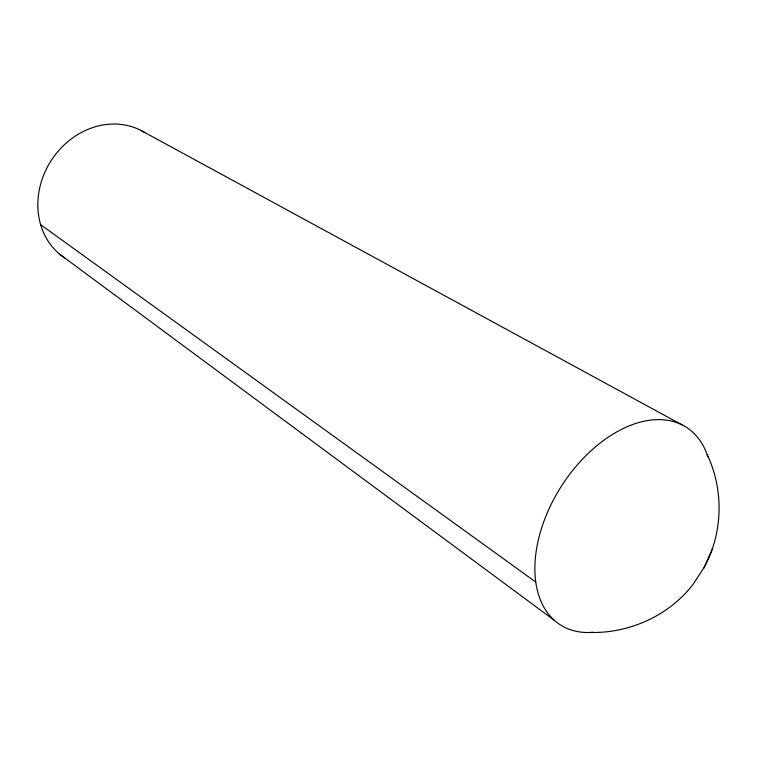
<?xml version="1.0" encoding="UTF-8"?>
<svg xmlns="http://www.w3.org/2000/svg" width="757" height="757" viewBox="0 0 757 757"><rect width="100%" height="100%" fill="white"/><g stroke="black" fill="none" stroke-linecap="round" stroke-linejoin="round"><path stroke-width="1.14" d="M590.838 632.455C629.881 633.297 669.056 615.45 693.043 584.404L704.265 567.23C722.973 532.928 723.985 489.722 707.133 454.55M703.802 568.195L712.517 548.816M140.783 130.346L682.019 424.857M40.632 224.668L535.729 582.019M59.226 253.86L554.219 620.257M593.062 632.313A117.184 73.647 -57.5 0 1 562.3 484.802A117.184 73.647 -57.5 0 1 707.823 456.585M64.638 257.948A74.404 64.695 -57.5 0 1 50.956 160.929A74.404 64.695 -57.5 0 1 144.719 132.551"/></g></svg>
